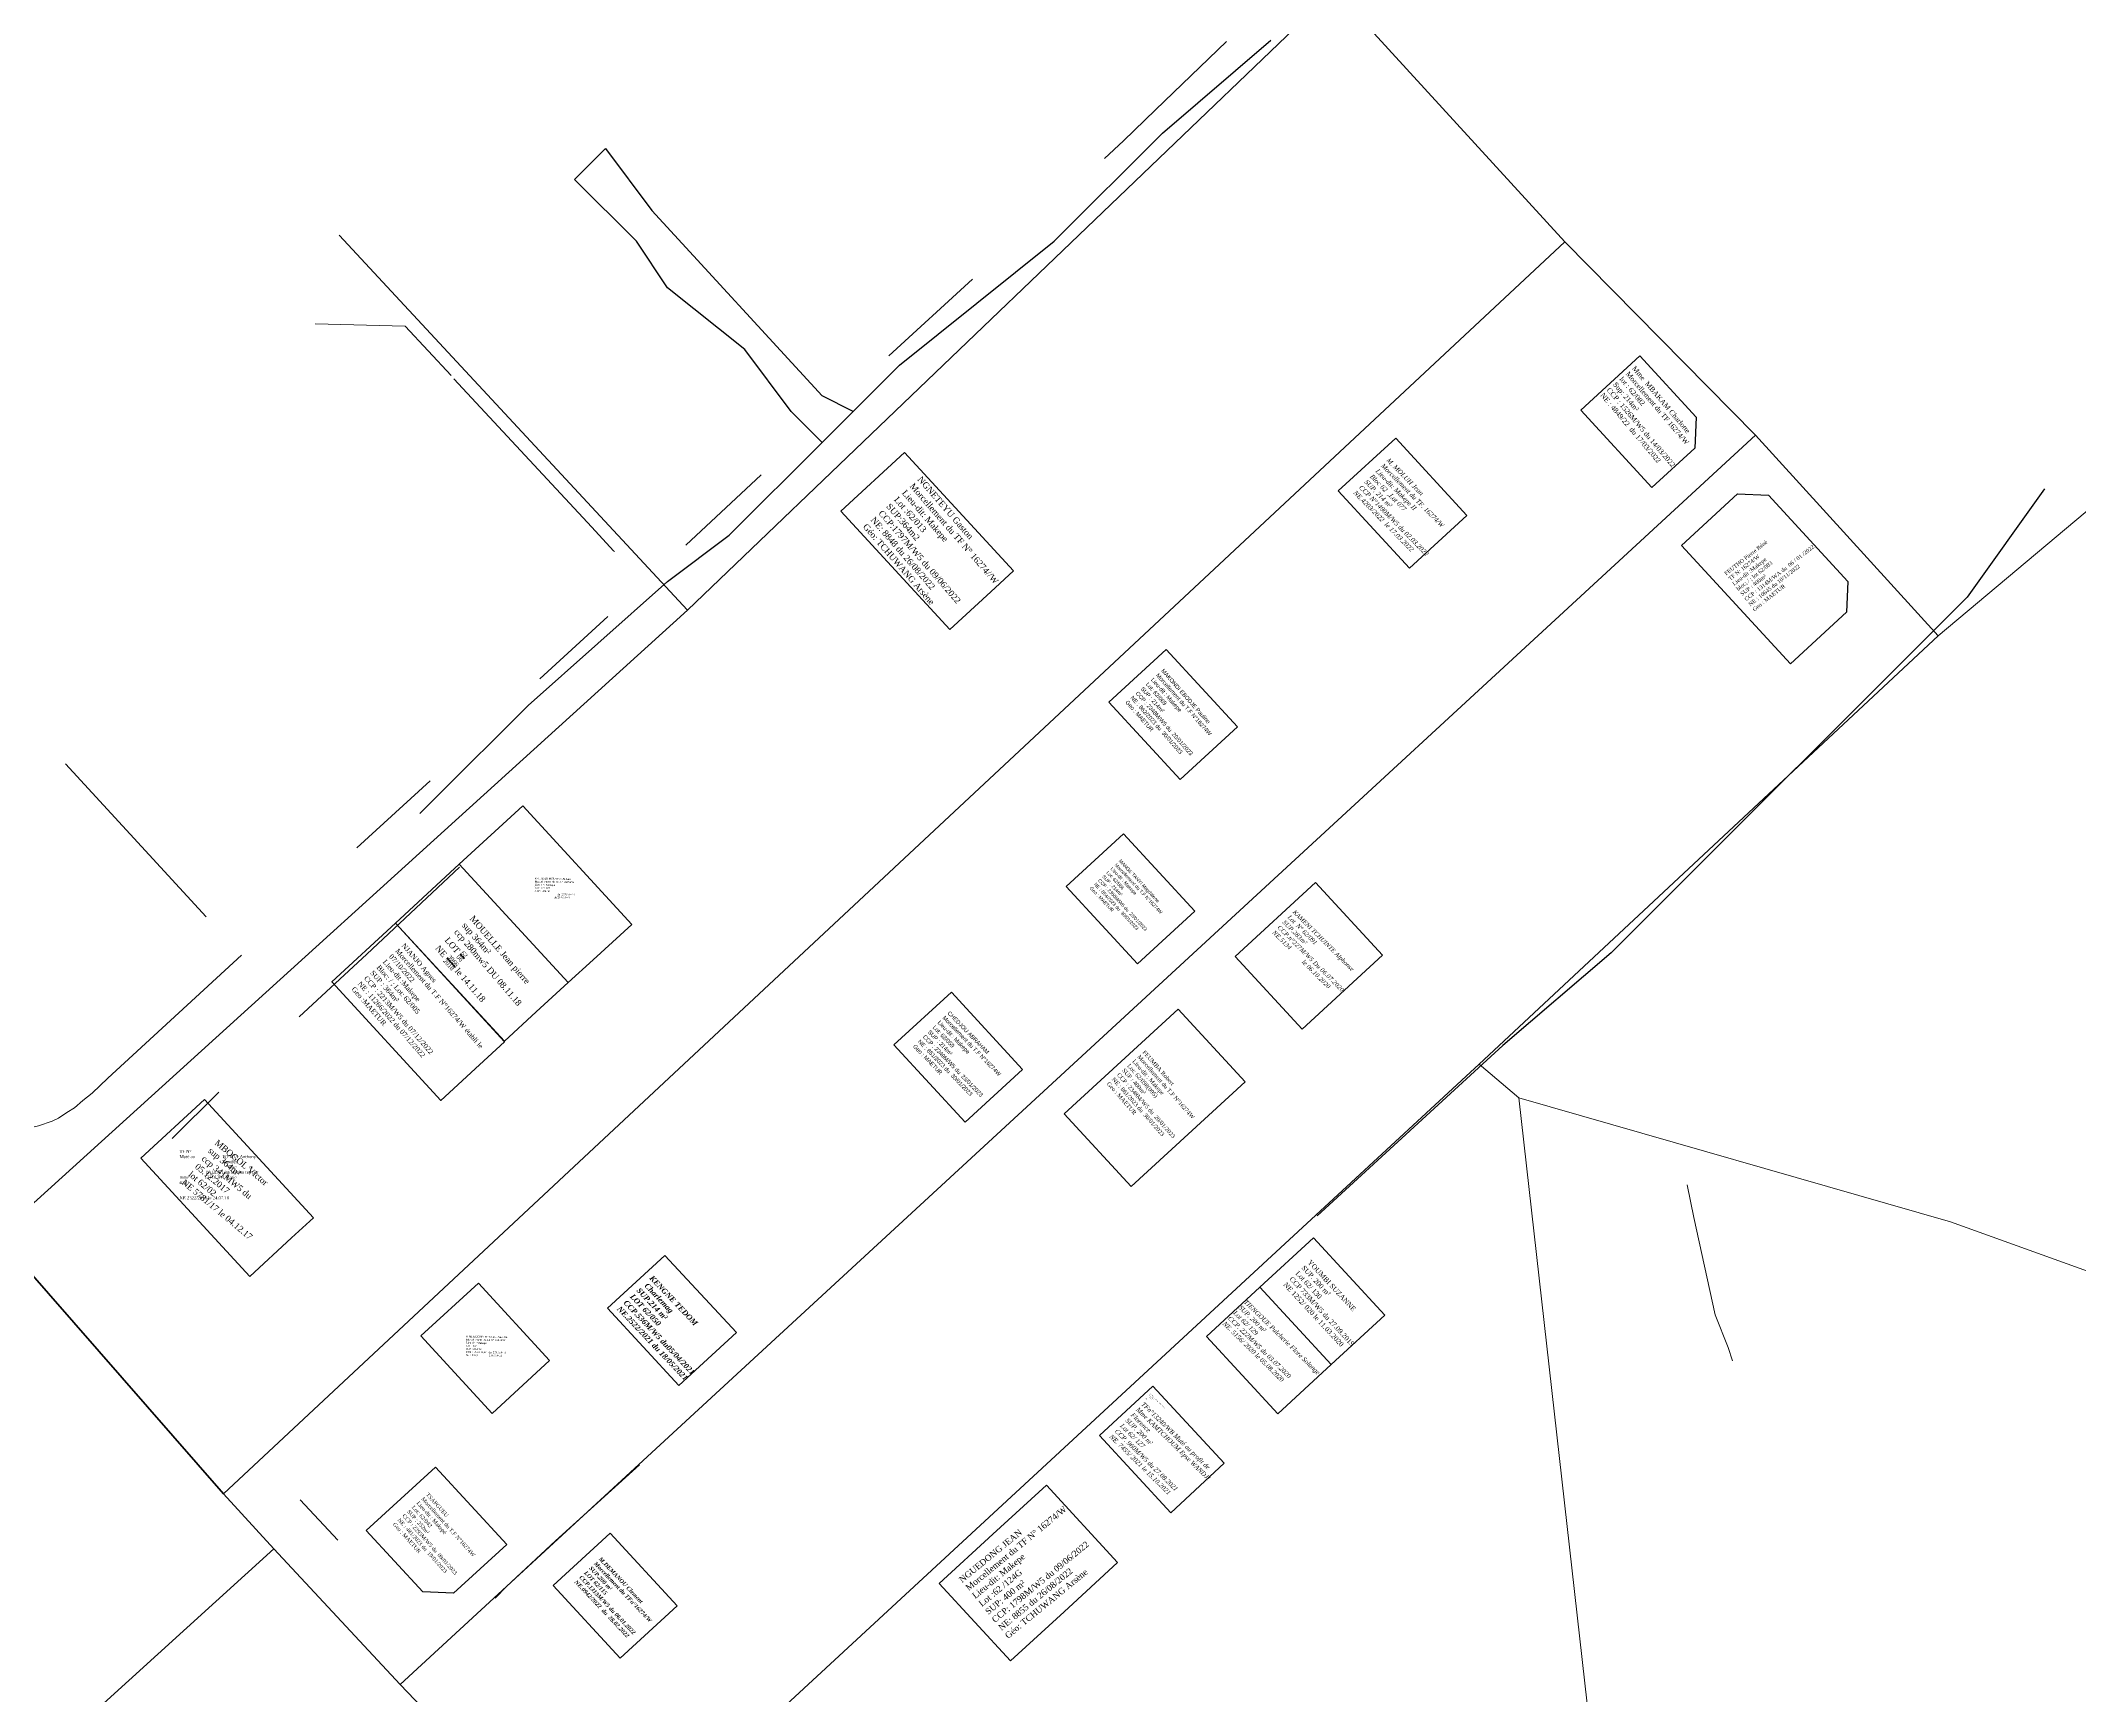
# Model space of a CAD drawing. Header units: millimetres. Extents: x 579832 to 917290, y 449831 to 1452191.
# Drawn here: x 583819.9 to 584149.2, y 451025 to 451292.4 of the extents above; entities that cross this region are included whole.
import ezdxf

# ---------------------------------------------------------------- set-up
doc = ezdxf.new("R2010")
doc.units = ezdxf.units.MM
doc.header["$LTSCALE"] = 10
for name, color, linetype, lineweight in [('drains_fossés', 120, 'Continuous', 20), ('MAJ APRES LE 13.01.2023', 222, 'Continuous', 30), ('Roads_main1', 10, 'Continuous', 100), ('Roads_others', 24, 'Continuous', 9)]:
    doc.layers.add(name, color=color, linetype=linetype, lineweight=lineweight)
for name, color, linetype in [('end maj 26 02 2021', 7, 'Continuous'), ('MAJ FER 2022', 7, 'Continuous'), ('MAJ JAN 2022', 1, 'Continuous'), ('MAJ OCT 2021', 7, 'Continuous')]:
    doc.layers.add(name, color=color, linetype=linetype)
doc.styles.add('Times 1.0', font='times.ttf', dxfattribs={"width": 0.99, "height": 1})

msp = doc.modelspace()

# ---------------------------------------------------------------- linework, layer by layer
at = {"color": 7, "flags": 128}
msp.add_lwpolyline([(584078.23, 451241.47), (584087.34, 451231.56), (584087.13, 451226.56), (584080.2, 451220.19), (584068.69, 451232.7)], close=True, dxfattribs=at)
msp.add_lwpolyline([(584078.23, 451241.47), (584087.34, 451231.56), (584087.13, 451226.56), (584080.2, 451220.19), (584068.69, 451232.7)], close=True, dxfattribs=at)
at = {"color": 5, "flags": 128}
msp.add_lwpolyline([(584038.79, 451228.18), (584050.3, 451215.67), (584041.03, 451207.14), (584029.52, 451219.65)], close=True, dxfattribs=at)
msp.add_lwpolyline([(584038.79, 451228.18), (584050.3, 451215.67), (584041.03, 451207.14), (584029.52, 451219.65)], close=True, dxfattribs=at)
msp.add_lwpolyline([(584038.79, 451228.18), (584050.3, 451215.67), (584041.03, 451207.14), (584029.52, 451219.65)], close=True, dxfattribs=at)
msp.add_lwpolyline([(584038.79, 451228.18), (584050.3, 451215.67), (584041.03, 451207.14), (584029.52, 451219.65)], close=True, dxfattribs=at)
at = {"color": 6, "lineweight": 30, "flags": 128}
for points in [[(583959.43, 451225.85), (583977.04, 451206.71), (583973.37, 451203.32), (583966.73, 451197.23), (583949.13, 451216.37)], [(583959.43, 451225.85), (583977.04, 451206.71), (583973.37, 451203.32), (583966.73, 451197.23), (583949.13, 451216.37)], [(583959.43, 451225.85), (583977.04, 451206.71), (583973.37, 451203.32), (583966.73, 451197.23), (583949.13, 451216.37)], [(583982.35, 451058.98), (583993.86, 451046.47), (583985.2, 451038.5), (583976.54, 451030.54), (583965.03, 451043.05), (583973.69, 451051.01)], [(583982.35, 451058.98), (583993.86, 451046.47), (583985.2, 451038.5), (583976.54, 451030.54), (583965.03, 451043.05), (583973.69, 451051.01)], [(583982.35, 451058.98), (583993.86, 451046.47), (583985.2, 451038.5), (583976.54, 451030.54), (583965.03, 451043.05), (583973.69, 451051.01)]]:
    msp.add_lwpolyline(points, close=True, dxfattribs=at)
at = {"flags": 128}
for points in [[(584094.03, 451219.18), (584099.03, 451218.97), (584111.84, 451205.03), (584111.63, 451200.04), (584102.56, 451191.69), (584084.96, 451210.83)], [(583897.77, 451168.74), (583915.37, 451149.59), (583909.13, 451143.84), (583905.07, 451140.19), (583887.44, 451159.3)], [(583897.77, 451168.74), (583915.37, 451149.59), (583909.13, 451143.84), (583905.07, 451140.19), (583887.44, 451159.3)], [(583890.57, 451091.6), (583902.08, 451079.09), (583892.8, 451070.56), (583881.29, 451083.07)], [(583890.57, 451091.6), (583902.08, 451079.09), (583892.8, 451070.56), (583881.29, 451083.07)]]:
    msp.add_lwpolyline(points, close=True, dxfattribs=at)
at = {"color": 6, "lineweight": 40, "flags": 128}
msp.add_lwpolyline([(583877.18, 451149.76), (583894.78, 451130.62), (583890.75, 451126.9), (583884.48, 451121.14), (583866.89, 451140.29)], close=True, dxfattribs=at)
at = {"color": 150, "flags": 128}
msp.add_lwpolyline([(583920.71, 451096.1), (583932.25, 451083.61), (583922.98, 451075.06), (583911.45, 451087.54)], close=True, dxfattribs=at)
msp.add_lwpolyline([(583920.71, 451096.1), (583932.25, 451083.61), (583922.98, 451075.06), (583911.45, 451087.54)], close=True, dxfattribs=at)
at = {"layer": 'drains_fossés'}
for p, q in [((583970.42, 451253.88), (583956.9, 451241.5)), ((583936.26, 451222.26), (583924.1, 451210.9)), ((583911.51, 451199.37), (583900.5, 451189.27)), ((583823.88, 451175.55), (583846.57, 451150.83)), ((583882.79, 451172.77), (583870.91, 451161.95)), ((583867.86, 451050.06), (583861.75, 451056.61))]:
    msp.add_line(p, q, dxfattribs=at)
for points in [[(584011.46, 451292.31), (584000, 451281.23), (583994.81, 451276.21), (583991.72, 451273.38)], [(583864.2, 451246.63), (583878.74, 451246.26), (583886.18, 451238.28)], [(583912.59, 451209.84), (583912.42, 451209.99), (583908.91, 451213.79), (583886.58, 451237.76)], [(583887.54, 451158.83), (583872.56, 451144.77), (583861.6, 451134.64)], [(583852.3, 451144.64), (583830.71, 451124.71), (583828.16, 451122.32), (583826.63, 451121.14), (583825.33, 451119.92), (583824.09, 451119.17), (583822.71, 451118.28), (583821.72, 451117.77), (583819.49, 451117.01), (583817.63, 451116.61), (583815.22, 451116.32), (583814.16, 451116.4), (583812.79, 451116.54), (583810.64, 451117.03), (583808.46, 451117.74), (583806.59, 451118.9), (583806.1, 451119.2), (583805.6, 451119.55), (583804.78, 451120.13), (583802.61, 451121.77), (583800.57, 451124)], [(584085.88, 451107.52), (584086.96, 451102.24), (584090.4, 451086.48), (584092.52, 451081.23), (584093.21, 451079.03)], [(583916.61, 451062.26), (583903.02, 451049.95), (583895.1, 451042.56), (583893.28, 451040.71)]]:
    msp.add_lwpolyline(points, dxfattribs=at)
at = {"layer": 'end maj 26 02 2021', "flags": 128}
for points in [[(583983.61, 451259.99), (584001.11, 451277.49), (584018.61, 451292.49)], [(583983.61, 451259.99), (584001.11, 451277.49), (584018.61, 451292.49)], [(583946.11, 451227.49), (583941.11, 451232.49), (583933.61, 451242.49), (583921.11, 451252.49), (583916.11, 451259.99), (583906.11, 451269.99), (583911.11, 451274.99), (583918.61, 451264.99)], [(583946.11, 451227.49), (583941.11, 451232.49), (583933.61, 451242.49), (583921.11, 451252.49), (583916.11, 451259.99), (583906.11, 451269.99), (583911.11, 451274.99), (583918.61, 451264.99)], [(583951.11, 451232.49), (583946.11, 451234.99), (583918.61, 451264.99)], [(583951.11, 451232.49), (583946.11, 451234.99), (583918.61, 451264.99)], [(583951.11, 451232.49), (583958.61, 451239.99), (583983.61, 451259.99)], [(583951.11, 451232.49), (583958.61, 451239.99), (583983.61, 451259.99)], [(583946.11, 451227.49), (583951.11, 451232.49)], [(583946.11, 451227.49), (583951.11, 451232.49)], [(583883.61, 451169.99), (583898.61, 451184.99), (583921.11, 451204.99), (583931.11, 451212.49), (583946.11, 451227.49)], [(583883.61, 451169.99), (583898.61, 451184.99), (583921.11, 451204.99), (583931.11, 451212.49), (583946.11, 451227.49)], [(584143.61, 451219.99), (584131.11, 451202.49), (584113.61, 451184.99), (584093.61, 451164.99), (584073.61, 451144.99), (584056.11, 451129.99), (584026.11, 451102.49)], [(584143.61, 451219.99), (584131.11, 451202.49), (584113.61, 451184.99), (584093.61, 451164.99), (584073.61, 451144.99), (584056.11, 451129.99), (584026.11, 451102.49)], [(583881.11, 451167.49), (583883.61, 451169.99)], [(583881.11, 451167.49), (583883.61, 451169.99)], [(583848.61, 451122.49), (583841.11, 451114.99)], [(583848.61, 451122.49), (583841.11, 451114.99)]]:
    msp.add_lwpolyline(points, dxfattribs=at)
at = {"layer": 'end maj 26 02 2021', "color": 150, "lineweight": -3, "flags": 128}
for points in [[(583887.44, 451159.3), (583905.07, 451140.19), (583899.93, 451135.44), (583894.79, 451130.69), (583877.15, 451149.8)], [(583887.44, 451159.3), (583905.07, 451140.19), (583899.93, 451135.44), (583894.79, 451130.69), (583877.15, 451149.8)], [(584025.83, 451156.38), (584036.68, 451144.63), (584023.68, 451132.63), (584012.83, 451144.39)], [(584025.83, 451156.38), (584036.68, 451144.63), (584023.68, 451132.63), (584012.83, 451144.39)], [(584025.5, 451098.92), (584037.03, 451086.43), (584028.39, 451078.45), (584016.85, 451090.95)], [(584025.5, 451098.92), (584037.03, 451086.43), (584028.39, 451078.45), (584016.85, 451090.95)], [(584016.86, 451090.94), (584028.39, 451078.45), (584019.75, 451070.47), (584008.21, 451082.96)], [(584016.86, 451090.94), (584028.39, 451078.45), (584019.75, 451070.47), (584008.21, 451082.96)], [(583999.56, 451074.98), (584011.1, 451062.49), (584002.45, 451054.51), (583990.92, 451067)], [(583999.56, 451074.98), (584011.1, 451062.49), (584002.45, 451054.51), (583990.92, 451067)]]:
    msp.add_lwpolyline(points, close=True, dxfattribs=at)
at = {"layer": 'end maj 26 02 2021', "color": 150, "flags": 128}
msp.add_lwpolyline([(583846.3, 451121.3), (583863.93, 451102.18), (583860.36, 451098.91), (583853.63, 451092.7), (583836.01, 451111.81)], close=True, dxfattribs=at)
msp.add_lwpolyline([(583846.3, 451121.3), (583863.93, 451102.18), (583860.36, 451098.91), (583853.63, 451092.7), (583836.01, 451111.81)], close=True, dxfattribs=at)
at = {"layer": 'end maj 26 02 2021', "color": 3, "flags": 128}
msp.add_lwpolyline([(583846.3, 451121.3), (583863.93, 451102.18), (583860.36, 451098.91), (583853.63, 451092.7), (583836.01, 451111.81)], close=True, dxfattribs=at)
msp.add_lwpolyline([(583846.3, 451121.3), (583863.93, 451102.18), (583860.36, 451098.91), (583853.63, 451092.7), (583836.01, 451111.81)], close=True, dxfattribs=at)
at = {"layer": 'MAJ APRES LE 13.01.2023', "lineweight": 30, "flags": 128}
for points in [[(584001.71, 451194.04), (584013.23, 451181.53), (584003.95, 451173), (583992.44, 451185.51)], [(583994.82, 451164.24), (584006.33, 451151.73), (583997.05, 451143.2), (583985.54, 451155.71)], [(583967, 451138.65), (583978.51, 451126.14), (583969.23, 451117.61), (583957.72, 451130.12)]]:
    msp.add_lwpolyline(points, close=True, dxfattribs=at)
at = {"layer": 'MAJ APRES LE 13.01.2023', "flags": 128}
for points in [[(584003.64, 451135.9), (584014.47, 451124.13), (584005.27, 451115.66), (583996.07, 451107.2), (583985.24, 451118.98), (583994.44, 451127.44)], [(583883.63, 451061.89), (583895.14, 451049.38), (583886.57, 451041.49), (583881.57, 451041.7), (583872.46, 451051.62)]]:
    msp.add_lwpolyline(points, close=True, dxfattribs=at)
at = {"layer": 'MAJ JAN 2022', "lineweight": -3, "flags": 128}
msp.add_lwpolyline([(583911.86, 451051.2), (583922.69, 451039.43), (583913.49, 451030.97), (583902.66, 451042.74)], close=True, dxfattribs=at)
msp.add_lwpolyline([(583911.86, 451051.2), (583922.69, 451039.43), (583913.49, 451030.97), (583902.66, 451042.74)], close=True, dxfattribs=at)
at = {"layer": 'MAJ OCT 2021', "color": 3, "lineweight": -3, "flags": 128}
msp.add_lwpolyline([(583999.56, 451074.98), (584011.1, 451062.49), (584002.45, 451054.51), (583990.92, 451067)], close=True, dxfattribs=at)
msp.add_lwpolyline([(583999.56, 451074.98), (584011.1, 451062.49), (584002.45, 451054.51), (583990.92, 451067)], close=True, dxfattribs=at)
at = {"layer": 'Roads_main1'}
msp.add_lwpolyline([(583440.26, 451501.72), (583595.51, 451331.65), (583619.23, 451306.99), (583709.98, 451206.86), (583812.86, 451099.28), (583849.41, 451057.57), (583857.5, 451048.64), (583877.95, 451026.76), (583893.43, 451010.5), (583908.18, 450993.77), (583928.9, 450969.82), (584016.02, 450876.01), (584052.41, 450836.3), (584099.34, 450783.79)], dxfattribs=at)
msp.add_lwpolyline([(583440.26, 451501.72), (583595.51, 451331.65), (583619.23, 451306.99), (583709.98, 451206.86), (583812.86, 451099.28), (583849.41, 451057.57), (583857.5, 451048.64), (583877.95, 451026.76), (583893.43, 451010.5), (583908.18, 450993.77), (583928.9, 450969.82), (584016.02, 450876.01), (584052.41, 450836.3), (584099.34, 450783.79)], dxfattribs=at)
at = {"layer": 'Roads_others'}
for p, q in [((584066.13, 451259.89), (583849.41, 451057.57)), ((583924.37, 451200.35), (583868.08, 451261)), ((584096.95, 451228.68), (583877.95, 451026.76))]:
    msp.add_line(p, q, dxfattribs=at)
for points in [[(584028.88, 451300.66), (583924.37, 451200.35), (583812.86, 451099.28), (583758.73, 451049.05), (583732.02, 451024.39), (583715.77, 451008.31), (583701.8, 450995.52), (583678.48, 450973.27), (583593.3, 450893.54), (583509.66, 450816.71), (583489.93, 450798.45), (583428.2, 450741.32), (583390.86, 450707.8), (583381.5, 450698.79)], [(584028.88, 451300.66), (583924.37, 451200.35), (583812.86, 451099.28), (583758.73, 451049.05), (583732.02, 451024.39), (583715.77, 451008.31), (583701.8, 450995.52), (583678.48, 450973.27), (583593.3, 450893.54), (583509.66, 450816.71), (583489.93, 450798.45), (583428.2, 450741.32), (583390.86, 450707.8), (583381.5, 450698.79)], [(584028.88, 451300.66), (584066.13, 451259.89), (584096.95, 451228.68), (584126.43, 451196.25)], [(584200.21, 451260.3), (584198.05, 451256.28), (584126.43, 451196.25), (584052.26, 451127.01), (583908.18, 450993.77)], [(584052.26, 451127.01), (584058.69, 451121.58), (584128.42, 451101.5), (584214.61, 451070.49), (584274.84, 451051.91), (584280.06, 451049.69), (584283.4, 451046.21), (584285.49, 451040.61), (584303.13, 450974.17)], [(584058.69, 451121.58), (584075.06, 450976.3), (584076.44, 450966.02), (584077.3, 450959.67), (584077.91, 450947.98), (584076.98, 450932.24), (584069.25, 450925.91), (584016.02, 450876.01), (583919.49, 450785.04), (583894.16, 450761.81), (583880.78, 450749.79), (583839.95, 450712.74), (583793.25, 450670.4), (583751.43, 450633.43), (583712.04, 450598.61), (583665.69, 450557.99), (583628.57, 450526.55), (583622.74, 450521.47), (583586.28, 450489.76), (583574.2, 450479.33)], [(583637.18, 450845.43), (583758.49, 450958.77), (583857.5, 451048.64)], [(583637.18, 450845.43), (583758.49, 450958.77), (583857.5, 451048.64)]]:
    msp.add_lwpolyline(points, dxfattribs=at)

# ---------------------------------------------------------------- texts
at = {"color": 7, "insert": (584077.55, 451239.93), "char_height": 0.8065, "width": 31.3419, "attachment_point": 1, "rotation": 310.2136}
msp.add_mtext('\\A1;{\\fTimes New Roman|b0|i0|c0|p18;Mme  MBAKAM Charlotte\\P\\C1;Morcellement du TF 16274/W\\P\\C7;lot : 62/082\\PSup: 214m²\\PCCP : 1526M/W5 du 14/03/2022\\PNE : 4849/22  du 17/03/2022}', dxfattribs=at)
msp.add_mtext('\\A1;{\\fTimes New Roman|b0|i0|c0|p18;Mme  MBAKAM Charlotte\\P\\C1;Morcellement du TF 16274/W\\P\\C7;lot : 62/082\\PSup: 214m²\\PCCP : 1526M/W5 du 14/03/2022\\PNE : 4849/22  du 17/03/2022}', dxfattribs=at)
at = {"color": 2, "char_height": 1.0012, "width": 36.8645, "attachment_point": 1}
for s, insert, rotation in [('\\pt11,12.5,13;{\\fTimes New Roman|b0|i0|c186|p18;\\C7;NGNETEYU Gaston \\P\\C1;Morcellement du TF N° 16274//W\\P\\ptz;\\C7;Lieu-dit: Makepe\\P\\C256;Lot :62/013\\PSUP:364m2\\PCCP:1797M/W5 du 09/06/2022\\PNE: 8848 du 26/08/2022\\P\\C1;G\\fTimes New Roman|b0|i0|c0|p18;éo: TCHUWANG Arsène}', (583962.21, 451222.12), 310.9085), ('\\pt11,12.5,13;{\\fTimes New Roman|b0|i0|c186|p18;\\C7;NGUEDONG JEAN\\C2;\\P\\C1;Morcellement du TF N° 16274/W\\P\\ptz;\\C7;Lieu-dit: Makepe\\P\\C256;Lot :62 /124G\\PSUP: 400\\fTimes New Roman|b0|i0|c0|p18; m²\\fTimes New Roman|b0|i0|c186|p18;\\PCCP: 1798M/W5 du 09/06/2022\\PNE: 8855 du 26/08/2022\\P\\C1;G\\fTimes New Roman|b0|i0|c0|p18;éo: TCHUWANG Arsène}', (583968.11, 451043.9), 39.3492)]:
    msp.add_mtext(s, dxfattribs=dict(at, insert=insert, rotation=rotation))
at = {"color": 3, "attachment_point": 1}
for s, insert, char_height, width, rotation in [('{\\fTimes New Roman|b0|i0|c0|p18;FEUTHO Pierre Réné\\PTF N: 16274/W\\C1;\\P\\C256;Lieu-dit :Makepe\\Pbloc; / ; lot 62/083\\PSUP : 400m²\\PCCP : 1314M/WA du  06 / 01 /2022\\PNE : 10645 du 10/11/2022\\PGeo : MAETUR}', (584091.8, 451206.45), 0.632, 47.2572, 38.1663), ('\\A1;{\\fTimes New Roman|b0|i0|c0|p18;KOUANDI MOUMBAIN Jean                   \\P\\C1;Morcellement  du TF N° 16274/W\\P\\C256;Lieu-dit : Makepe                  \\PLot :  62/ 007            \\PSUP : 364 m²\\PCCP :  2549 M/W   du  27/03/2023\\PNE : 8210 /2023 du 21/07/2021\\P\\C1;Geo: MAETUR }', (583899.69, 451157.16), 0.3, 15.6543, 359.1606), ('\\A1;{\\fTimes New Roman|b0|i0|c0|p18;KOUANDI MOUMBAIN Jean                   \\P\\C1;Morcellement  du TF N° 16274/W\\P\\C256;Lieu-dit : Makepe                  \\PLot :  62/ 007            \\PSUP : 364 m²\\PCCP :  2549 M/W   du  27/03/2023\\PNE : 8210 /2023 du 21/07/2021\\P\\C1;Geo: MAETUR }', (583899.69, 451157.16), 0.3, 15.6543, 359.1606), ('{\\fTimes New Roman|b0|i0|c0|p18;NJANJO Agnes \\P\\C1;Morcellement du T.F N°16274/W établi le 07/10/2022 \\P\\C256;Lieu-dit :Makepe\\PBloc: / ; Lot: 62/005\\PSUP : 364m²\\PCCP : 2213M/W5 du 07/12/2022\\PNE : 11266/2022 du 07/12/2022\\P\\C1;Geo :MAETUR}', (583878.69, 451146.64), 0.8034, 22.0088, 311.0912), ('\\A1;{\\fTimes New Roman|b0|i0|c0|p18;KINFACK Née MEKUETI Suzanne                   \\P\\C1;Morcellement  du TF N° 16274/W\\P\\C256;Lieu-dit : Makepe                  \\PLot :  62/ 045            \\PSUP : 214 m²\\PCCP :  2549 M/W   du  27/03/2023\\PNE : 8209 /2023 du 21/07/2021\\P\\C1;Geo: MAETUR }', (583888.59, 451083.13), 0.3, 15.6543, 359.1606), ('\\A1;{\\fTimes New Roman|b0|i0|c0|p18;KINFACK Née MEKUETI Suzanne                   \\P\\C1;Morcellement  du TF N° 16274/W\\P\\C256;Lieu-dit : Makepe                  \\PLot :  62/ 045            \\PSUP : 214 m²\\PCCP :  2549 M/W   du  27/03/2023\\PNE : 8209 /2023 du 21/07/2021\\P\\C1;Geo: MAETUR }', (583888.59, 451083.13), 0.3, 15.6543, 359.1606)]:
    msp.add_mtext(s, dxfattribs=dict(at, insert=insert, char_height=char_height, width=width, rotation=rotation))
at = {"insert": (583918.79, 451092.95), "char_height": 0.8676, "width": 51.7374, "attachment_point": 1, "rotation": 313.4502}
msp.add_mtext('{\\fTimes New Roman|b1|i1|c0|p18;KENGNE TEDOM\\P Charlemag\\PSUP.214 m²\\PLOT 62/050\\PCCP.536M/W5 du05/04/2021\\PNE.2522/2021 du 18/05/2021}', dxfattribs=at)
msp.add_mtext('{\\fTimes New Roman|b1|i1|c0|p18;KENGNE TEDOM\\P Charlemag\\PSUP.214 m²\\PLOT 62/050\\PCCP.536M/W5 du05/04/2021\\PNE.2522/2021 du 18/05/2021}', dxfattribs=at)
at = {"layer": 'end maj 26 02 2021', "color": 150, "linetype": 'ByBlock', "lineweight": -3, "ltscale": 0.0014, "attachment_point": 1, "style": 'Times 1.0'}
for s, insert, char_height, width, rotation in [('{\\fTimes New Roman|b0|i1|c0|p18;\\C256;\\PM. MOLUH Jean  \\P\\C1;Morcellement du TF. 16274/W\\P\\C256;Lieu-dit: Makepe II\\PBloc 62  ,Lot 077\\P\\fTimes New Roman|b0|i1|c186|p18;SUP. \\fTimes New Roman|b0|i1|c0|p18;214 m²\\PCCP N%%D1490M/W5 du 02.03.2022\\PNE.4203/2022  le 17.03.2022}', (584038.68, 451225.92), 0.75, 38.7846, 314.4865), ('{\\fTimes New Roman|b0|i1|c0|p18;\\C256;\\PM. MOLUH Jean  \\P\\C1;Morcellement du TF. 16274/W\\P\\C256;Lieu-dit: Makepe II\\PBloc 62  ,Lot 077\\P\\fTimes New Roman|b0|i1|c186|p18;SUP. \\fTimes New Roman|b0|i1|c0|p18;214 m²\\PCCP N%%D1490M/W5 du 02.03.2022\\PNE.4203/2022  le 17.03.2022}', (584038.68, 451225.92), 0.75, 38.7846, 314.4865), ('\\A1;MOUELLE Jean pierre\\Psup 364m²\\Pccp 280mw5 DU 08.11.18\\PLOT {\\H0.7x;\\S62/06;}\\PNE {\\H0.7x;\\S3966/2018;} le 14.11.18', (583889.86, 451151.13), 1, 22.5743, 310.7392), ('\\A1;MOUELLE Jean pierre\\Psup 364m²\\Pccp 280mw5 DU 08.11.18\\PLOT {\\H0.7x;\\S62/06;}\\PNE {\\H0.7x;\\S3966/2018;} le 14.11.18', (583889.86, 451151.13), 1, 22.5743, 310.7392), ('{\\fTimes New Roman|b0|i1|c0|p18;\\H0.7x;\\C7;KAMENI TCHUINTE Alphonse\\P\\fTimes New Roman|b0|i1|c186|p18;Lot  N° \\fTimes New Roman|b0|i1|c0|p18;62\\fTimes New Roman|b0|i1|c186|p18;/\\fTimes New Roman|b0|i1|c0|p18;091\\P\\fTimes New Roman|b0|i1|c186|p18;\\T1.05;SUP.2\\fTimes New Roman|b0|i1|c0|p18;83\\fTimes New Roman|b0|i1|c186|p18;m²\\PCCP.n°2\\fTimes New Roman|b0|i1|c0|p18;27\\fTimes New Roman|b0|i1|c186|p18;M/W\\fTimes New Roman|b0|i1|c0|p18;5\\fTimes New Roman|b0|i1|c186|p18; Du 0\\fTimes New Roman|b0|i1|c0|p18;6\\fTimes New Roman|b0|i1|c186|p18;.07.2020\\PNE.51\\fTimes New Roman|b0|i1|c0|p18;34\\fTimes New Roman|b0|i1|c186|p18;/2020 le 06.10.2020}', (584022.59, 451151.99), 1, 55.3712, 315.0405), ('{\\fTimes New Roman|b0|i1|c0|p18;\\H0.7x;\\C7;KAMENI TCHUINTE Alphonse\\P\\fTimes New Roman|b0|i1|c186|p18;Lot  N° \\fTimes New Roman|b0|i1|c0|p18;62\\fTimes New Roman|b0|i1|c186|p18;/\\fTimes New Roman|b0|i1|c0|p18;091\\P\\fTimes New Roman|b0|i1|c186|p18;\\T1.05;SUP.2\\fTimes New Roman|b0|i1|c0|p18;83\\fTimes New Roman|b0|i1|c186|p18;m²\\PCCP.n°2\\fTimes New Roman|b0|i1|c0|p18;27\\fTimes New Roman|b0|i1|c186|p18;M/W\\fTimes New Roman|b0|i1|c0|p18;5\\fTimes New Roman|b0|i1|c186|p18; Du 0\\fTimes New Roman|b0|i1|c0|p18;6\\fTimes New Roman|b0|i1|c186|p18;.07.2020\\PNE.51\\fTimes New Roman|b0|i1|c0|p18;34\\fTimes New Roman|b0|i1|c186|p18;/2020 le 06.10.2020}', (584022.59, 451151.99), 1, 55.3712, 315.0405), ('MBOGOL Victor\\Psup 364m²\\Pccp 341MW5 du \\P05.12.2017\\Plot 62/02\\PNE 5781/17 le 04.12.17', (583848.52, 451114.89), 1, 38.8012, 320.1674), ('MBOGOL Victor\\Psup 364m²\\Pccp 341MW5 du \\P05.12.2017\\Plot 62/02\\PNE 5781/17 le 04.12.17', (583848.52, 451114.89), 1, 38.8012, 320.1674), ('{\\fTimes New Roman|b0|i1|c0|p18;\\C256;TIENGOUE Pulcherie Flore Solange\\fTimes New Roman|b0|i1|c186|p18;\\PSUP. 200 m²\\PLot 62/ 1\\fTimes New Roman|b0|i1|c0|p18;29\\fTimes New Roman|b0|i1|c186|p18;\\PCCP\\fTimes New Roman|b0|i1|c0|p18;.\\fTimes New Roman|b0|i1|c186|p18; \\fTimes New Roman|b0|i1|c0|p18;222\\fTimes New Roman|b0|i1|c186|p18;M/W5 du \\fTimes New Roman|b0|i1|c0|p18;03.07.2020\\fTimes New Roman|b0|i1|c186|p18;\\PNE\\fTimes New Roman|b0|i1|c0|p18;.\\fTimes New Roman|b0|i1|c186|p18; \\fTimes New Roman|b0|i1|c0|p18;5156\\fTimes New Roman|b0|i1|c186|p18;/ \\fTimes New Roman|b0|i1|c0|p18;2020 \\fTimes New Roman|b0|i1|c186|p18;le \\fTimes New Roman|b0|i1|c0|p18;05.08.2020}', (584014.72, 451088.99), 0.73649, 22.4291, 315.5172), ('{\\fTimes New Roman|b0|i1|c0|p18;\\C256;TIENGOUE Pulcherie Flore Solange\\fTimes New Roman|b0|i1|c186|p18;\\PSUP. 200 m²\\PLot 62/ 1\\fTimes New Roman|b0|i1|c0|p18;29\\fTimes New Roman|b0|i1|c186|p18;\\PCCP\\fTimes New Roman|b0|i1|c0|p18;.\\fTimes New Roman|b0|i1|c186|p18; \\fTimes New Roman|b0|i1|c0|p18;222\\fTimes New Roman|b0|i1|c186|p18;M/W5 du \\fTimes New Roman|b0|i1|c0|p18;03.07.2020\\fTimes New Roman|b0|i1|c186|p18;\\PNE\\fTimes New Roman|b0|i1|c0|p18;.\\fTimes New Roman|b0|i1|c186|p18; \\fTimes New Roman|b0|i1|c0|p18;5156\\fTimes New Roman|b0|i1|c186|p18;/ \\fTimes New Roman|b0|i1|c0|p18;2020 \\fTimes New Roman|b0|i1|c186|p18;le \\fTimes New Roman|b0|i1|c0|p18;05.08.2020}', (584014.72, 451088.99), 0.73649, 22.4291, 315.5172), ('{\\fTimes New Roman|b0|i1|c0|p18;\\C1;TFn°13240/WB Muté au profit de\\P\\C256;Mme KAMTCHOUM Epse WANDJI \\PFlorence \\P\\fTimes New Roman|b0|i1|c186|p18;SUP. 200 m²\\PLot 62/ 1\\fTimes New Roman|b0|i1|c0|p18;27\\fTimes New Roman|b0|i1|c186|p18;\\PCCP\\fTimes New Roman|b0|i1|c0|p18;.\\fTimes New Roman|b0|i1|c186|p18; \\fTimes New Roman|b0|i1|c0|p18;960\\fTimes New Roman|b0|i1|c186|p18;M/W5 du \\fTimes New Roman|b0|i1|c0|p18;27.08.2021\\P\\fTimes New Roman|b0|i1|c186|p18;NE\\fTimes New Roman|b0|i1|c0|p18;.\\fTimes New Roman|b0|i1|c186|p18; \\fTimes New Roman|b0|i1|c0|p18;7455\\fTimes New Roman|b0|i1|c186|p18;/ \\fTimes New Roman|b0|i1|c0|p18;2021 \\fTimes New Roman|b0|i1|c186|p18;le \\fTimes New Roman|b0|i1|c0|p18;15.10.2021}', (583998.15, 451072.49), 0.73649, 22.4291, 315.5172), ('{\\fTimes New Roman|b0|i1|c0|p18;\\C1;TFn°13240/WB Muté au profit de\\P\\C256;Mme KAMTCHOUM Epse WANDJI \\PFlorence \\P\\fTimes New Roman|b0|i1|c186|p18;SUP. 200 m²\\PLot 62/ 1\\fTimes New Roman|b0|i1|c0|p18;27\\fTimes New Roman|b0|i1|c186|p18;\\PCCP\\fTimes New Roman|b0|i1|c0|p18;.\\fTimes New Roman|b0|i1|c186|p18; \\fTimes New Roman|b0|i1|c0|p18;960\\fTimes New Roman|b0|i1|c186|p18;M/W5 du \\fTimes New Roman|b0|i1|c0|p18;27.08.2021\\P\\fTimes New Roman|b0|i1|c186|p18;NE\\fTimes New Roman|b0|i1|c0|p18;.\\fTimes New Roman|b0|i1|c186|p18; \\fTimes New Roman|b0|i1|c0|p18;7455\\fTimes New Roman|b0|i1|c186|p18;/ \\fTimes New Roman|b0|i1|c0|p18;2021 \\fTimes New Roman|b0|i1|c186|p18;le \\fTimes New Roman|b0|i1|c0|p18;15.10.2021}', (583998.15, 451072.49), 0.73649, 22.4291, 315.5172), ('{\\fTimes New Roman|b0|i1|c0|p18;\\C256;TIENGOUE Pulcherie Flore Solange\\fTimes New Roman|b0|i1|c186|p18;\\PSUP. 200 m²\\PLot 62/ 1\\fTimes New Roman|b0|i1|c0|p18;27\\fTimes New Roman|b0|i1|c186|p18;\\PCCP\\fTimes New Roman|b0|i1|c0|p18;.\\fTimes New Roman|b0|i1|c186|p18; \\fTimes New Roman|b0|i1|c0|p18;223\\fTimes New Roman|b0|i1|c186|p18;M/W5 du \\fTimes New Roman|b0|i1|c0|p18;03.07.2020\\fTimes New Roman|b0|i1|c186|p18;\\PNE\\fTimes New Roman|b0|i1|c0|p18;.\\fTimes New Roman|b0|i1|c186|p18; \\fTimes New Roman|b0|i1|c0|p18;5157\\fTimes New Roman|b0|i1|c186|p18;/ \\fTimes New Roman|b0|i1|c0|p18;2020 \\fTimes New Roman|b0|i1|c186|p18;le \\fTimes New Roman|b0|i1|c0|p18;05.08.2020}', (583999.18, 451073.78), 0.1473, 4.4858, 315.5172), ('{\\fTimes New Roman|b0|i1|c0|p18;\\C256;TIENGOUE Pulcherie Flore Solange\\fTimes New Roman|b0|i1|c186|p18;\\PSUP. 200 m²\\PLot 62/ 1\\fTimes New Roman|b0|i1|c0|p18;27\\fTimes New Roman|b0|i1|c186|p18;\\PCCP\\fTimes New Roman|b0|i1|c0|p18;.\\fTimes New Roman|b0|i1|c186|p18; \\fTimes New Roman|b0|i1|c0|p18;223\\fTimes New Roman|b0|i1|c186|p18;M/W5 du \\fTimes New Roman|b0|i1|c0|p18;03.07.2020\\fTimes New Roman|b0|i1|c186|p18;\\PNE\\fTimes New Roman|b0|i1|c0|p18;.\\fTimes New Roman|b0|i1|c186|p18; \\fTimes New Roman|b0|i1|c0|p18;5157\\fTimes New Roman|b0|i1|c186|p18;/ \\fTimes New Roman|b0|i1|c0|p18;2020 \\fTimes New Roman|b0|i1|c186|p18;le \\fTimes New Roman|b0|i1|c0|p18;05.08.2020}', (583999.18, 451073.78), 0.1473, 4.4858, 315.5172)]:
    msp.add_mtext(s, dxfattribs=dict(at, insert=insert, char_height=char_height, width=width, rotation=rotation))
at = {"layer": 'end maj 26 02 2021', "color": 1, "linetype": 'ByBlock', "lineweight": -3, "ltscale": 0.0014, "insert": (583842.28, 451113.14), "char_height": 0.5, "width": 13.297, "attachment_point": 1, "style": 'Times 1.0'}
msp.add_mtext('TF N° 6658/WB\\PMuté au profit enfants PONGA Anthony joyce,NONO TALLA Jennifer mael,TALLA CHOUPO Mike aaron et MAOUMBE TALLA Lisa tavares rep par mme MOTO CHOUPO Marie joelle\\Psup 364m²\\Pccp 170MW5 du 19.07.2018\\Plot 62/02\\PNE 2322/2018 le 24.07.18', dxfattribs=at)
msp.add_mtext('TF N° 6658/WB\\PMuté au profit enfants PONGA Anthony joyce,NONO TALLA Jennifer mael,TALLA CHOUPO Mike aaron et MAOUMBE TALLA Lisa tavares rep par mme MOTO CHOUPO Marie joelle\\Psup 364m²\\Pccp 170MW5 du 19.07.2018\\Plot 62/02\\PNE 2322/2018 le 24.07.18', dxfattribs=at)
at = {"layer": 'end maj 26 02 2021', "color": 150, "lineweight": -3, "insert": (584025.08, 451095.47), "char_height": 0.8, "width": 27.7691, "attachment_point": 1, "rotation": 312.8081}
msp.add_mtext('{\\fTimes New Roman|b0|i0|c0|p18;\\W0.99;\\C256;YOUMBI SUZANNE\\PSUP. 200 m²\\PLot 62/ 130 \\PCCP 733M/W5 du 27.09.2019\\PNE 1252/ 020 le 11.03.2020}', dxfattribs=at)
msp.add_mtext('{\\fTimes New Roman|b0|i0|c0|p18;\\W0.99;\\C256;YOUMBI SUZANNE\\PSUP. 200 m²\\PLot 62/ 130 \\PCCP 733M/W5 du 27.09.2019\\PNE 1252/ 020 le 11.03.2020}', dxfattribs=at)
at = {"layer": 'MAJ APRES LE 13.01.2023', "lineweight": 30, "attachment_point": 1}
for s, insert, char_height, width, rotation in [('{\\C7;MAKONDI EBODJE Pauline\\P\\C1;Morcellement du T.F N°16274W     \\P\\C7;Lieu-dit : Makepe\\PLot: 62/069\\PSUP : 214m²\\PCCP : 2348M/W5 du  20/01/2023\\PNE : 862/2023 du  30/01/2023}\\P{\\C1;Geo : MAETUR}', (584001.33, 451190.97), 0.66, 14.9798, 311.4231), ('{\\C7;MANGE TANYI Magdalene}\\P{\\C1;Morcellement du T.F N°16274W     \\P\\C7;Lieu-dit : Makepe\\PLot: 62/066\\PSUP : 214m²\\PCCP : 2350M/W5 du  23/01/2023\\PNE : 854/2023 du  30/01/2023\\P\\C1;Geo : MAETUR}', (583994.4, 451160.17), 0.5505, 12.4956, 313.0565), ('{\\C7;CHEDJOU ABRAHAM} \\P{\\C1;Morcellement du T.F N°16274W     \\P\\C7;Lieu-dit : Makepe\\PLot: 62/059\\PSUP : 214m²\\PCCP : 2349M/W5 du  23/01/2023\\PNE : 851/2023 du  30/01/2023}\\P{\\C1;Geo : MAETUR}', (583966.78, 451135.65), 0.6634, 15.0587, 314.0201)]:
    msp.add_mtext(s, dxfattribs=dict(at, insert=insert, char_height=char_height, width=width, rotation=rotation))
at = {"layer": 'MAJ APRES LE 13.01.2023', "attachment_point": 1}
for s, insert, char_height, width, rotation in [('{\\fTimes New Roman|b0|i0|c0|p18;FEUMBA Robert\\P\\C1;Morcellement du T.F N°16274W     \\P\\C256;Lieu-dit : Makepe\\PLot: 62/098(095)\\PSUP : 400m²\\PCCP : 2348M/W5 du  20/01/2023\\PNE : 861/2023 du  30/01/2023\\P\\C1;Geo : MAETUR}', (583998.32, 451129.31), 0.66, 14.9798, 311.4231), ('{\\fTimes New Roman|b0|i0|c0|p18;TSAPGUEU\\P\\C1;Morcellement du T.F N°16274W     \\P\\C256;Lieu-dit : Makepé\\PLot: 62/042\\PSUP : 252m²\\PCCP : 2293M/W5 du  09/01/2023\\PNE : 481/2023 du  19/01/2023\\P\\C1;Geo : MAETUR}', (583882.52, 451057.8), 0.6173, 14.0112, 311.7954)]:
    msp.add_mtext(s, dxfattribs=dict(at, insert=insert, char_height=char_height, width=width, rotation=rotation))
at = {"layer": 'MAJ FER 2022', "insert": (583910.44, 451047.42), "char_height": 0.6507, "width": 38.8031, "attachment_point": 1, "rotation": 313.4502}
msp.add_mtext('{\\fTimes New Roman|b1|i1|c0|p18;M.DEMANOU Clement \\P\\C1;Morcellement du TFn°16274/W \\P\\C256;SUP.200 m²\\PLOT 62/115\\PCCP.1313M/W5 du 06.01.2022\\PNE.0942/2022  du  28.02.2022}', dxfattribs=at)
msp.add_mtext('{\\fTimes New Roman|b1|i1|c0|p18;M.DEMANOU Clement \\P\\C1;Morcellement du TFn°16274/W \\P\\C256;SUP.200 m²\\PLOT 62/115\\PCCP.1313M/W5 du 06.01.2022\\PNE.0942/2022  du  28.02.2022}', dxfattribs=at)

doc.saveas('drawing.dxf')
